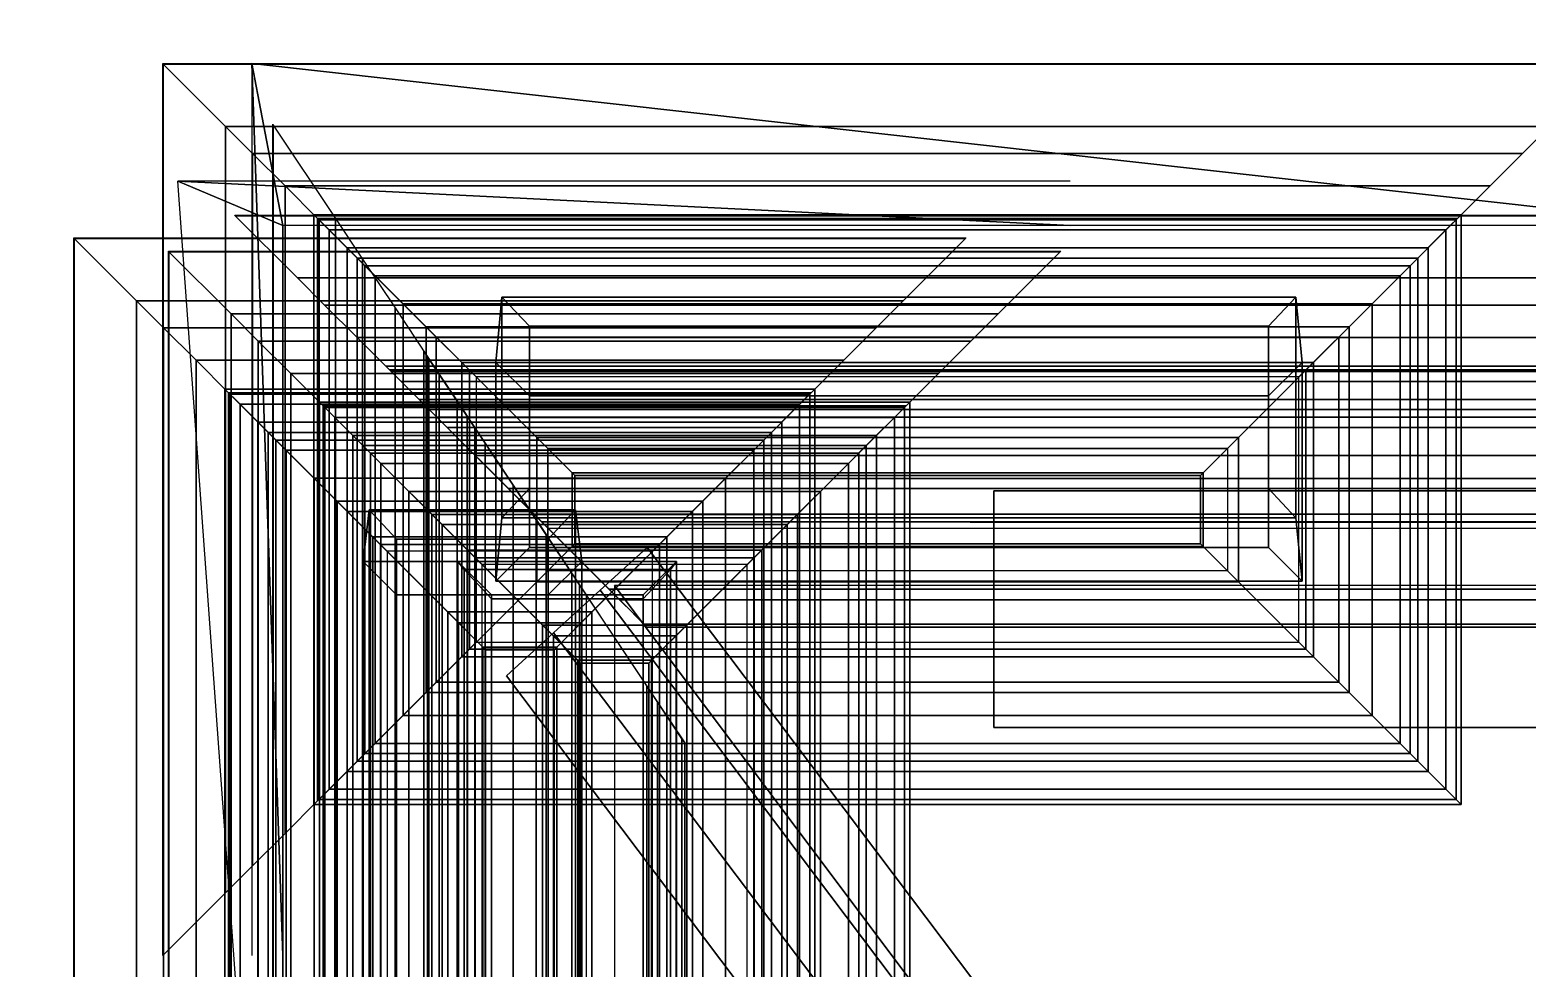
# Model space of a CAD drawing. Extents: x -152 to 154, y -106 to 95.
# Drawn here: x -132.67 to -116.87, y 65.96 to 75.86 of the extents above; entities that cross this region are included whole.
import ezdxf

# ---------------------------------------------------------------- set-up
doc = ezdxf.new("R2010")
doc.units = 0
for name, color, linetype in [('GROUND1', 253, 'CONTINUOUS'), ('ROOF1', 37, 'CONTINUOUS'), ('ROOF2', 59, 'CONTINUOUS'), ('WALL', 254, 'CONTINUOUS'), ('WALLBASE', 250, 'CONTINUOUS'), ('WALLCOV', 37, 'CONTINUOUS'), ('WALLVERS', 37, 'CONTINUOUS'), ('WALLVERT', 37, 'CONTINUOUS')]:
    doc.layers.add(name, color=color, linetype=linetype)

msp = doc.modelspace()

# ---------------------------------------------------------------- linework, layer by layer
at = {"layer": 'GROUND1', "invisible_edges": 8}
for points in [[(-151.5, 95, -0.075062), (-151.5, -80, -0.075062), (153.5, 95, -0.075062)], [(-151.5, -80, -0.075062), (-56.949997, -80, -0.075062), (153.5, 95, -0.075062)]]:
    msp.add_3dface(points, dxfattribs=at)
at = {"layer": 'ROOF1'}
for points in [[(-81.527527, 10, 135.704529), (0.5, 10, 135.704529), (0.5, 70, 105.704536), (-126.5, 70, 105.704536)], [(-126.5, 70, 105.704536), (-126.5, 10, 105.704536), (-126.5, -52, 105.704536), (-81.527527, 10, 135.704529)]]:
    msp.add_3dface(points, dxfattribs=at)
at = {"layer": 'ROOF2'}
for points in [[(132.100006, -55.5, 107.236023), (132.100006, 73.800003, 107.236023), (-130, 73.800003, 107.236023), (-130, -55.5, 107.236023)], [(-81.333733, 9.811211, 135.787766), (-80.848633, 10.275219, 135.787766), (-126.156631, 70.400963, 105.287766), (-126.651321, 69.949677, 105.287766)], [(-80.848633, 10.275219, 134.800003), (-126.156631, 70.400963, 104.300003), (-126.156631, 70.400963, 105.287766), (-80.848633, 10.275219, 135.787766)], [(-81.818832, 9.347198, 136.77771), (-81.33374, 9.811207, 136.77771), (-126.651321, 69.949677, 106.277718), (-127.146004, 69.498383, 106.277718)], [(-81.333733, 9.811211, 135.787766), (-126.651321, 69.949677, 105.287766), (-126.651321, 69.949677, 106.277718), (-81.33374, 9.811207, 136.77771)], [(-82.30394, 8.88319, 135.787766), (-81.81884, 9.347198, 135.787766), (-127.146004, 69.498383, 105.287766), (-127.640686, 69.047089, 105.287766)], [(-127.146004, 69.498383, 105.287766), (-81.81884, 9.347198, 135.787766), (-81.818832, 9.347198, 136.77771), (-127.146004, 69.498383, 106.277718)], [(-82.30394, 8.88319, 135.787766), (-127.640686, 69.047089, 105.287766), (-127.640686, 69.047089, 104.300003), (-82.30394, 8.88319, 134.800003)]]:
    msp.add_3dface(points, dxfattribs=at)
at = {"layer": 'WALL', "invisible_edges": 8}
for points in [[(-106.650002, 70.668549, 87.199997), (-122.75, 70.668549, 100), (-100.25, 70.668549, 100)], [(-116.25, 70.668549, 87.199997), (-122.75, 70.668549, 100), (-106.650002, 70.668549, 87.199997)], [(-116.25, 70.668549, 60.800003), (-122.75, 70.668549, 100), (-116.25, 70.668549, 87.199997)], [(-122.75, 70.668549, 55), (-116.25, 70.668549, 60.800003), (-100.25, 70.668549, 55)], [(-122.75, 70.668549, 55), (-122.75, 70.668549, 100), (-116.25, 70.668549, 60.800003)], [(-106.650002, 70.668549, 50.200001), (-122.75, 70.668549, 55), (-100.25, 70.668549, 55)], [(-116.25, 70.668549, 50.200001), (-122.75, 70.668549, 55), (-106.650002, 70.668549, 50.200001)], [(-116.25, 70.668549, 23.800003), (-122.75, 70.668549, 55), (-116.25, 70.668549, 50.200001)], [(-122.75, 70.668549, 19), (-116.25, 70.668549, 23.800003), (-100.25, 70.668549, 19)], [(-122.75, 70.668549, 19), (-122.75, 70.668549, 55), (-116.25, 70.668549, 23.800003)]]:
    msp.add_3dface(points, dxfattribs=at)
at = {"layer": 'WALLBASE', "invisible_edges": 8}
for points in [[(-106.650002, 70.668549, 16.700001), (-122.75, 70.668549, 19), (-100.25, 70.668549, 19)], [(-116.25, 70.668549, 16.700001), (-122.75, 70.668549, 19), (-106.650002, 70.668549, 16.700001)], [(-116.25, 70.668549, 5.300003), (-122.75, 70.668549, 19), (-116.25, 70.668549, 16.700001)], [(-122.75, 70.668549, -0.5), (-116.25, 70.668549, 5.300003), (-100.25, 70.668549, -0.5)], [(-122.75, 70.668549, -0.5), (-122.75, 70.668549, 19), (-116.25, 70.668549, 5.300003)]]:
    msp.add_3dface(points, dxfattribs=at)
at = {"layer": 'WALLCOV'}
for points in [[(-131.262222, 66.097786, 106.785728), (-131.267181, 66.092827, 107.244904), (-131.267181, 75.507179, 107.244904), (-131.262222, 75.50222, 106.785728)], [(-131.262222, 75.50222, 106.785728), (-131.267181, 75.507179, 107.244904), (-115.972824, 75.507179, 107.244904), (-115.977776, 75.50222, 106.785728)], [(-130.605331, 66.754669, 106.677689), (-131.262222, 66.097786, 106.785728), (-131.262222, 75.50222, 106.785728), (-130.605331, 74.845329, 106.677689)], [(-130.605331, 74.845329, 106.677689), (-131.262222, 75.50222, 106.785728), (-115.977776, 75.50222, 106.785728), (-116.634666, 74.845329, 106.677689)], [(-130.319733, 67.040276, 106.434586), (-130.605331, 66.754669, 106.677689), (-130.605331, 74.845329, 106.677689), (-130.319733, 74.559723, 106.434586)], [(-130.319733, 74.559723, 106.434586), (-130.605331, 74.845329, 106.677689), (-116.634666, 74.845329, 106.677689), (-116.920273, 74.559723, 106.434586)], [(-130.102219, -55.402222, 106.785728), (-130.107178, -55.407181, 107.244904), (-130.107178, 74.866737, 107.244904), (-130.102219, 74.859291, 106.785728)], [(-129.445328, -54.745331, 106.677689), (-130.102219, -55.402222, 106.785728), (-130.102219, 74.859291, 106.785728), (-129.445328, 73.872772, 106.677689)], [(-129.977005, 67.383003, 106.029434), (-130.319733, 67.040276, 106.056442), (-130.319733, 74.559723, 106.056442), (-129.977005, 74.217003, 106.029434)], [(-130.319733, 67.040276, 106.056442), (-130.319733, 67.040276, 106.434586), (-130.319733, 74.559723, 106.434586), (-130.319733, 74.559723, 106.056442)], [(-129.977005, 74.217003, 106.029434), (-130.319733, 74.559723, 106.056442), (-116.920273, 74.559723, 106.056442), (-117.262993, 74.217003, 106.029434)], [(-130.319733, 74.559723, 106.056442), (-130.319733, 74.559723, 106.434586), (-116.920273, 74.559723, 106.434586), (-116.920273, 74.559723, 106.056442)], [(-129.634277, 67.725723, 105.273132), (-129.977005, 67.383003, 105.543243), (-129.977005, 74.217003, 105.543243), (-129.634277, 73.874275, 105.273132)], [(-129.977005, 67.383003, 105.543243), (-129.977005, 67.383003, 106.029434), (-129.977005, 74.217003, 106.029434), (-129.977005, 74.217003, 105.543243)], [(-129.634277, 73.874275, 105.273132), (-129.977005, 74.217003, 105.543243), (-117.262993, 74.217003, 105.543243), (-117.605721, 73.874275, 105.273132)], [(-129.977005, 74.217003, 105.543243), (-129.977005, 74.217003, 106.029434), (-117.262993, 74.217003, 106.029434), (-117.262993, 74.217003, 105.543243)], [(-130.502228, 73.902222, 106.785728), (-130.507172, 73.907181, 107.244904), (132.107178, 73.907181, 107.244904), (132.102219, 73.902222, 106.785728)], [(-129.845337, 73.245331, 106.677689), (-130.502228, 73.902222, 106.785728), (132.102219, 73.902222, 106.785728), (131.445328, 73.245331, 106.677689)], [(-129.027176, 68.332825, 99.524506), (-129.672958, 67.687042, 99.524506), (-129.672958, 73.912964, 99.524506), (-129.027176, 73.267174, 99.524506)], [(-129.672958, 67.687042, 99.524506), (-129.672958, 67.687042, 99.766678), (-129.672958, 73.912964, 99.766678), (-129.672958, 73.912964, 99.524506)], [(-129.672958, 67.687042, 99.766678), (-129.511505, 67.848488, 100.008842), (-129.511505, 73.751518, 100.008842), (-129.672958, 73.912964, 99.766678)], [(-129.027176, 73.267174, 99.524506), (-129.672958, 73.912964, 99.524506), (-117.567039, 73.912964, 99.524506), (-118.212822, 73.267174, 99.524506)], [(-129.672958, 73.912964, 99.524506), (-129.672958, 73.912964, 99.766678), (-117.567039, 73.912964, 99.766678), (-117.567039, 73.912964, 99.524506)], [(-129.672958, 73.912964, 99.766678), (-129.511505, 73.751518, 100.008842), (-117.728485, 73.751518, 100.008842), (-117.567039, 73.912964, 99.766678)], [(-127.206642, 70.153358, 105.219116), (-129.634277, 67.725723, 105.273132), (-129.634277, 73.874275, 105.273132), (-127.206642, 71.44664, 105.219116)], [(-127.206642, 71.44664, 105.219116), (-129.634277, 73.874275, 105.273132), (-117.605721, 73.874275, 105.273132), (-120.033356, 71.44664, 105.219116)], [(-129.323151, 68.036842, 100.789169), (-129.619141, 67.740852, 101.246597), (-129.619141, 73.859146, 101.246597), (-129.323151, 73.563164, 100.789169)], [(-129.619141, 67.740852, 101.246597), (-129.21553, 68.14447, 101.273506), (-129.21553, 73.455528, 101.273506), (-129.619141, 73.859146, 101.246597)], [(-129.323151, 73.563164, 100.789169), (-129.619141, 73.859146, 101.246597), (-117.62085, 73.859146, 101.246597), (-117.91684, 73.563164, 100.789169)], [(-129.619141, 73.859146, 101.246597), (-129.21553, 73.455528, 101.273506), (-118.024467, 73.455528, 101.273506), (-117.62085, 73.859146, 101.246597)], [(-129.159729, -54.459732, 106.434586), (-129.445328, -54.745331, 106.677689), (-129.445328, 73.872772, 106.677689), (-129.159729, 73.443848, 106.434586)], [(-118.212822, 73.267174, 99.524506), (-117.567039, 73.912964, 99.524506), (-117.567039, 67.687042, 99.524506), (-118.212822, 68.332825, 99.524506)], [(-117.62085, 73.859146, 101.246597), (-118.024467, 73.455528, 101.273506), (-118.024467, 68.14447, 101.273506), (-117.62085, 67.740852, 101.246597)], [(-117.91684, 73.563164, 100.789169), (-117.62085, 73.859146, 101.246597), (-117.62085, 67.740852, 101.246597), (-117.91684, 68.036842, 100.789169)], [(-117.567039, 73.912964, 99.766678), (-117.728485, 73.751518, 100.008842), (-117.728485, 67.848488, 100.008842), (-117.567039, 67.687042, 99.766678)], [(-117.567039, 73.912964, 99.524506), (-117.567039, 73.912964, 99.766678), (-117.567039, 67.687042, 99.766678), (-117.567039, 67.687042, 99.524506)], [(-132.202209, 58.377781, 106.785728), (-132.207169, 58.372826, 107.244904), (-132.207184, 73.667175, 107.244904), (-132.20224, 73.662216, 106.785728)], [(-132.20224, 73.662216, 106.785728), (-132.207184, 73.667175, 107.244904), (-122.792831, 73.667175, 107.244904), (-122.797783, 73.662216, 106.785728)], [(-131.545319, 59.034672, 106.677689), (-132.202209, 58.377781, 106.785728), (-132.20224, 73.662216, 106.785728), (-131.545349, 73.005325, 106.677689)], [(-131.545349, 73.005325, 106.677689), (-132.20224, 73.662216, 106.785728), (-122.797783, 73.662216, 106.785728), (-123.454674, 73.005325, 106.677689)], [(-129.511505, 67.848488, 100.008842), (-129.511505, 67.848488, 100.600815), (-129.511505, 73.751518, 100.600815), (-129.511505, 73.751518, 100.008842)], [(-129.511505, 67.848488, 100.600815), (-129.134811, 68.225197, 100.627716), (-129.134811, 73.374809, 100.627716), (-129.511505, 73.751518, 100.600815)], [(-129.511505, 73.751518, 100.008842), (-129.511505, 73.751518, 100.600815), (-117.728485, 73.751518, 100.600815), (-117.728485, 73.751518, 100.008842)], [(-129.511505, 73.751518, 100.600815), (-129.134811, 73.374809, 100.627716), (-118.105194, 73.374809, 100.627716), (-117.728485, 73.751518, 100.600815)], [(-117.728485, 73.751518, 100.600815), (-118.105194, 73.374809, 100.627716), (-118.105194, 68.225197, 100.627716), (-117.728485, 67.848488, 100.600815)], [(-117.728485, 73.751518, 100.008842), (-117.728485, 73.751518, 100.600815), (-117.728485, 67.848488, 100.600815), (-117.728485, 67.848488, 100.008842)], [(-131.20224, 58.237785, 106.785728), (-131.207199, 58.232834, 107.244904), (-131.207169, 73.527176, 107.244904), (-131.202209, 73.522224, 106.785728)], [(-131.202209, 73.522224, 106.785728), (-131.207169, 73.527176, 107.244904), (-121.792831, 73.527176, 107.244904), (-121.797791, 73.522224, 106.785728)], [(-130.545349, 58.894676, 106.677689), (-131.20224, 58.237785, 106.785728), (-131.202209, 73.522224, 106.785728), (-130.545319, 72.865334, 106.677689)], [(-130.545319, 72.865334, 106.677689), (-131.202209, 73.522224, 106.785728), (-121.797791, 73.522224, 106.785728), (-122.454681, 72.865334, 106.677689)], [(-129.134811, 68.225197, 100.627716), (-129.323151, 68.036842, 100.789169), (-129.323151, 73.563164, 100.789169), (-129.134811, 73.374809, 100.627716)], [(-129.134811, 73.374809, 100.627716), (-129.323151, 73.563164, 100.789169), (-117.91684, 73.563164, 100.789169), (-118.105194, 73.374809, 100.627716)], [(-129.21553, 68.14447, 101.273506), (-129.027176, 68.332825, 101.085152), (-129.027176, 73.267174, 101.085152), (-129.21553, 73.455528, 101.273506)], [(-129.21553, 73.455528, 101.273506), (-129.027176, 73.267174, 101.085152), (-118.212822, 73.267174, 101.085152), (-118.024467, 73.455528, 101.273506)], [(-118.024467, 73.455528, 101.273506), (-118.212822, 73.267174, 101.085152), (-118.212822, 68.332825, 101.085152), (-118.024467, 68.14447, 101.273506)], [(-118.105194, 73.374809, 100.627716), (-117.91684, 73.563164, 100.789169), (-117.91684, 68.036842, 100.789169), (-118.105194, 68.225197, 100.627716)], [(-128.817001, -54.117004, 106.029434), (-129.159729, -54.459732, 106.056442), (-129.159729, 73.443848, 106.056442), (-128.817001, 72.929146, 106.029434)], [(-129.159729, -54.459732, 106.056442), (-129.159729, -54.459732, 106.434586), (-129.159729, 73.443848, 106.434586), (-129.159729, 73.443848, 106.056442)], [(-129.559723, 72.959724, 106.434586), (-129.845337, 73.245331, 106.677689), (131.445328, 73.245331, 106.677689), (131.159729, 72.959724, 106.434586)], [(-128.731186, 68.628815, 100.035751), (-129.027176, 68.332825, 99.524506), (-129.027176, 73.267174, 99.524506), (-128.731186, 72.971191, 100.035751)], [(-129.027176, 68.332825, 101.085152), (-128.381393, 68.978615, 101.246597), (-128.381393, 72.621391, 101.246597), (-129.027176, 73.267174, 101.085152)], [(-128.731186, 72.971191, 100.035751), (-129.027176, 73.267174, 99.524506), (-118.212822, 73.267174, 99.524506), (-118.508804, 72.971191, 100.035751)], [(-129.027176, 73.267174, 101.085152), (-128.381393, 72.621391, 101.246597), (-118.858612, 72.621391, 101.246597), (-118.212822, 73.267174, 101.085152)], [(-118.212822, 73.267174, 101.085152), (-118.858612, 72.621391, 101.246597), (-118.858612, 68.978615, 101.246597), (-118.212822, 68.332825, 101.085152)], [(-118.508804, 72.971191, 100.035751), (-118.212822, 73.267174, 99.524506), (-118.212822, 68.332825, 99.524506), (-118.508804, 68.628815, 100.035751)], [(-131.25972, 59.320274, 106.434586), (-131.545319, 59.034672, 106.677689), (-131.545349, 73.005325, 106.677689), (-131.259735, 72.719719, 106.434586)], [(-131.259735, 72.719719, 106.434586), (-131.545349, 73.005325, 106.677689), (-123.454674, 73.005325, 106.677689), (-123.74028, 72.719719, 106.434586)], [(-130.259735, 59.180283, 106.434586), (-130.545349, 58.894676, 106.677689), (-130.545319, 72.865334, 106.677689), (-130.25972, 72.579727, 106.434586)], [(-130.25972, 72.579727, 106.434586), (-130.545319, 72.865334, 106.677689), (-122.454681, 72.865334, 106.677689), (-122.74028, 72.579727, 106.434586)], [(-129.21701, 72.617004, 106.029434), (-129.559723, 72.959724, 106.056442), (131.159729, 72.959724, 106.056442), (130.817001, 72.617004, 106.029434)], [(-129.559723, 72.959724, 106.056442), (-129.559723, 72.959724, 106.434586), (131.159729, 72.959724, 106.434586), (131.159729, 72.959724, 106.056442)], [(-128.474274, -53.774277, 105.273132), (-128.817001, -54.117004, 105.543243), (-128.817001, 72.929146, 105.543243), (-128.474274, 72.414436, 105.273132)], [(-128.817001, -54.117004, 105.543243), (-128.817001, -54.117004, 106.029434), (-128.817001, 72.929146, 106.029434), (-128.817001, 72.929146, 105.543243)], [(-127.959999, 69.400002, 100.1269), (-128.731186, 68.628815, 100.035751), (-128.731186, 72.971191, 100.035751), (-127.959999, 72.199997, 100.1269)], [(-127.959999, 72.199997, 100.1269), (-128.731186, 72.971191, 100.035751), (-118.508804, 72.971191, 100.035751), (-119.279999, 72.199997, 100.1269)], [(-119.279999, 72.199997, 100.1269), (-118.508804, 72.971191, 100.035751), (-118.508804, 68.628815, 100.035751), (-119.279999, 69.400002, 100.1269)], [(-130.916992, 59.663002, 106.029434), (-131.25972, 59.320274, 106.056442), (-131.259735, 72.719719, 106.056442), (-130.917023, 72.376999, 106.029434)], [(-131.25972, 59.320274, 106.056442), (-131.25972, 59.320274, 106.434586), (-131.259735, 72.719719, 106.434586), (-131.259735, 72.719719, 106.056442)], [(-130.917023, 72.376999, 106.029434), (-131.259735, 72.719719, 106.056442), (-123.74028, 72.719719, 106.056442), (-124.083008, 72.376999, 106.029434)], [(-131.259735, 72.719719, 106.056442), (-131.259735, 72.719719, 106.434586), (-123.74028, 72.719719, 106.434586), (-123.74028, 72.719719, 106.056442)], [(-128.031586, 69.328415, 102.591988), (-128.489014, 68.870979, 102.834152), (-128.489014, 72.729019, 102.834152), (-128.031586, 72.271591, 102.591988)], [(-128.489014, 68.870979, 102.834152), (-127.320885, 70.039116, 102.896202), (-127.320885, 71.560883, 102.896202), (-128.489014, 72.729019, 102.834152)], [(-128.031586, 72.271591, 102.591988), (-128.489014, 72.729019, 102.834152), (-118.750977, 72.729019, 102.834152), (-119.208412, 72.271591, 102.591988)], [(-128.489014, 72.729019, 102.834152), (-127.320885, 71.560883, 102.896202), (-119.919113, 71.560883, 102.896202), (-118.750977, 72.729019, 102.834152)], [(-118.750977, 72.729019, 102.834152), (-119.919113, 71.560883, 102.896202), (-119.919113, 70.039116, 102.896202), (-118.750977, 68.870979, 102.834152)], [(-119.208412, 72.271591, 102.591988), (-118.750977, 72.729019, 102.834152), (-118.750977, 68.870979, 102.834152), (-119.208412, 69.328415, 102.591988)], [(-129.917023, 59.523003, 106.029434), (-130.259735, 59.180283, 106.056442), (-130.25972, 72.579727, 106.056442), (-129.916992, 72.237007, 106.029434)], [(-130.259735, 59.180283, 106.056442), (-130.259735, 59.180283, 106.434586), (-130.25972, 72.579727, 106.434586), (-130.25972, 72.579727, 106.056442)], [(-129.916992, 72.237007, 106.029434), (-130.25972, 72.579727, 106.056442), (-122.74028, 72.579727, 106.056442), (-123.083008, 72.237007, 106.029434)], [(-130.25972, 72.579727, 106.056442), (-130.25972, 72.579727, 106.434586), (-122.74028, 72.579727, 106.434586), (-122.74028, 72.579727, 106.056442)], [(-128.874268, 72.274277, 105.273132), (-129.21701, 72.617004, 105.543243), (130.817001, 72.617004, 105.543243), (130.474274, 72.274277, 105.273132)], [(-129.21701, 72.617004, 105.543243), (-129.21701, 72.617004, 106.029434), (130.817001, 72.617004, 106.029434), (130.817001, 72.617004, 105.543243)], [(-128.381393, 68.978615, 101.246597), (-128.112305, 69.247688, 101.085152), (-128.112305, 72.35231, 101.085152), (-128.381393, 72.621391, 101.246597)], [(-128.381393, 72.621391, 101.246597), (-128.112305, 72.35231, 101.085152), (-119.127686, 72.35231, 101.085152), (-118.858612, 72.621391, 101.246597)], [(-118.858612, 72.621391, 101.246597), (-119.127686, 72.35231, 101.085152), (-119.127686, 69.247688, 101.085152), (-118.858612, 68.978615, 101.246597)], [(-130.574265, 60.005726, 105.273132), (-130.916992, 59.663002, 105.543243), (-130.917023, 72.376999, 105.543243), (-130.57428, 72.034271, 105.273132)], [(-130.916992, 59.663002, 105.543243), (-130.916992, 59.663002, 106.029434), (-130.917023, 72.376999, 106.029434), (-130.917023, 72.376999, 105.543243)], [(-130.57428, 72.034271, 105.273132), (-130.917023, 72.376999, 105.543243), (-124.083008, 72.376999, 105.543243), (-124.425728, 72.034271, 105.273132)], [(-130.917023, 72.376999, 105.543243), (-130.917023, 72.376999, 106.029434), (-124.083008, 72.376999, 106.029434), (-124.083008, 72.376999, 105.543243)], [(-127.867172, -53.167175, 99.524506), (-128.51297, -53.812958, 99.524506), (-128.51297, 72.472534, 99.524506), (-127.867172, 71.502693, 99.524506)], [(-128.51297, -53.812958, 99.524506), (-128.51297, -53.812958, 99.766678), (-128.51297, 72.472534, 99.766678), (-128.51297, 72.472534, 99.524506)], [(-128.51297, -53.812958, 99.766678), (-128.351517, -53.65152, 100.008842), (-128.351517, 72.230072, 100.008842), (-128.51297, 72.472534, 99.766678)], [(-126.046646, -51.346649, 105.219116), (-128.474274, -53.774277, 105.273132), (-128.474274, 72.414436, 105.273132), (-126.046646, 68.768608, 105.219116)], [(-128.163162, -53.463165, 100.789169), (-128.459152, -53.75914, 101.246597), (-128.459152, 72.391716, 101.246597), (-128.163162, 71.947205, 100.789169)], [(-128.459152, -53.75914, 101.246597), (-128.055527, -53.35553, 101.273506), (-128.055527, 71.785561, 101.273506), (-128.459152, 72.391716, 101.246597)], [(-128.112305, 69.247688, 101.085152), (-128.031586, 69.328415, 102.591988), (-128.031586, 72.271591, 102.591988), (-128.112305, 72.35231, 101.085152)], [(-128.112305, 72.35231, 101.085152), (-128.031586, 72.271591, 102.591988), (-119.208412, 72.271591, 102.591988), (-119.127686, 72.35231, 101.085152)], [(-119.127686, 72.35231, 101.085152), (-119.208412, 72.271591, 102.591988), (-119.208412, 69.328415, 102.591988), (-119.127686, 69.247688, 101.085152)], [(-129.574295, 59.86573, 105.273132), (-129.917023, 59.523003, 105.543243), (-129.916992, 72.237007, 105.543243), (-129.574265, 71.894279, 105.273132)], [(-129.917023, 59.523003, 105.543243), (-129.917023, 59.523003, 106.029434), (-129.916992, 72.237007, 106.029434), (-129.916992, 72.237007, 105.543243)], [(-129.574265, 71.894279, 105.273132), (-129.916992, 72.237007, 105.543243), (-123.083008, 72.237007, 105.543243), (-123.425735, 71.894279, 105.273132)], [(-129.916992, 72.237007, 105.543243), (-129.916992, 72.237007, 106.029434), (-123.083008, 72.237007, 106.029434), (-123.083008, 72.237007, 105.543243)], [(-128.267181, 71.667175, 99.524506), (-128.912964, 72.312965, 99.524506), (130.51297, 72.312965, 99.524506), (129.867172, 71.667175, 99.524506)], [(-128.912964, 72.312965, 99.524506), (-128.912964, 72.312965, 99.766678), (130.51297, 72.312965, 99.766678), (130.51297, 72.312965, 99.524506)], [(-128.912964, 72.312965, 99.766678), (-128.751526, 72.15152, 100.008842), (130.351517, 72.15152, 100.008842), (130.51297, 72.312965, 99.766678)], [(-126.44664, 69.846642, 105.219116), (-128.874268, 72.274277, 105.273132), (130.474274, 72.274277, 105.273132), (128.046646, 69.846642, 105.219116)], [(-128.563171, 71.963165, 100.789169), (-128.859146, 72.259148, 101.246597), (130.459152, 72.259148, 101.246597), (130.163162, 71.963165, 100.789169)], [(-128.859146, 72.259148, 101.246597), (-128.455536, 71.85553, 101.273506), (130.055527, 71.85553, 101.273506), (130.459152, 72.259148, 101.246597)], [(-128.351517, -53.65152, 100.008842), (-128.351517, -53.65152, 100.600815), (-128.351517, 72.230072, 100.600815), (-128.351517, 72.230072, 100.008842)], [(-128.351517, -53.65152, 100.600815), (-127.974808, -53.274811, 100.627716), (-127.974808, 71.66433, 100.627716), (-128.351517, 72.230072, 100.600815)], [(-129.967163, 60.612823, 99.524506), (-130.612946, 59.967041, 99.524506), (-130.612976, 72.07296, 99.524506), (-129.967194, 71.42717, 99.524506)], [(-130.612946, 59.967041, 99.524506), (-130.612946, 59.967041, 99.766678), (-130.612976, 72.07296, 99.766678), (-130.612976, 72.07296, 99.524506)], [(-130.612946, 59.967041, 99.766678), (-130.451508, 60.128487, 100.008842), (-130.451538, 71.911514, 100.008842), (-130.612976, 72.07296, 99.766678)], [(-129.967194, 71.42717, 99.524506), (-130.612976, 72.07296, 99.524506), (-124.387039, 72.07296, 99.524506), (-125.032829, 71.42717, 99.524506)], [(-130.612976, 72.07296, 99.524506), (-130.612976, 72.07296, 99.766678), (-124.387039, 72.07296, 99.766678), (-124.387039, 72.07296, 99.524506)], [(-130.612976, 72.07296, 99.766678), (-130.451538, 71.911514, 100.008842), (-124.548492, 71.911514, 100.008842), (-124.387039, 72.07296, 99.766678)], [(-128.146637, 62.433357, 105.219116), (-130.574265, 60.005726, 105.273132), (-130.57428, 72.034271, 105.273132), (-128.146652, 69.606636, 105.219116)], [(-128.146652, 69.606636, 105.219116), (-130.57428, 72.034271, 105.273132), (-124.425728, 72.034271, 105.273132), (-126.853363, 69.606636, 105.219116)], [(-128.751526, 72.15152, 100.008842), (-128.751526, 72.15152, 100.600815), (130.351517, 72.15152, 100.600815), (130.351517, 72.15152, 100.008842)], [(-128.751526, 72.15152, 100.600815), (-128.374817, 71.774811, 100.627716), (129.974808, 71.774811, 100.627716), (130.351517, 72.15152, 100.600815)], [(-125.032829, 71.42717, 99.524506), (-124.387039, 72.07296, 99.524506), (-124.387039, 59.967041, 99.524506), (-125.032829, 60.612823, 99.524506)], [(-124.387039, 72.07296, 99.766678), (-124.548492, 71.911514, 100.008842), (-124.548492, 60.128487, 100.008842), (-124.387039, 59.967041, 99.766678)], [(-124.387039, 72.07296, 99.524506), (-124.387039, 72.07296, 99.766678), (-124.387039, 59.967041, 99.766678), (-124.387039, 59.967041, 99.524506)], [(-130.263153, 60.316841, 100.789169), (-130.559143, 60.020855, 101.246597), (-130.559158, 72.019142, 101.246597), (-130.263184, 71.72316, 100.789169)], [(-130.559143, 60.020855, 101.246597), (-130.155518, 60.424469, 101.273506), (-130.155548, 71.615524, 101.273506), (-130.559158, 72.019142, 101.246597)], [(-130.263184, 71.72316, 100.789169), (-130.559158, 72.019142, 101.246597), (-124.440857, 72.019142, 101.246597), (-124.736847, 71.72316, 100.789169)], [(-130.559158, 72.019142, 101.246597), (-130.155548, 71.615524, 101.273506), (-124.844475, 71.615524, 101.273506), (-124.440857, 72.019142, 101.246597)], [(-130.451508, 60.128487, 100.008842), (-130.451508, 60.128487, 100.600815), (-130.451538, 71.911514, 100.600815), (-130.451538, 71.911514, 100.008842)], [(-130.451508, 60.128487, 100.600815), (-130.074799, 60.505196, 100.627716), (-130.074829, 71.534805, 100.627716), (-130.451538, 71.911514, 100.600815)], [(-130.451538, 71.911514, 100.008842), (-130.451538, 71.911514, 100.600815), (-124.548492, 71.911514, 100.600815), (-124.548492, 71.911514, 100.008842)], [(-130.451538, 71.911514, 100.600815), (-130.074829, 71.534805, 100.627716), (-124.925201, 71.534805, 100.627716), (-124.548492, 71.911514, 100.600815)], [(-128.967194, 60.472832, 99.524506), (-129.612976, 59.827049, 99.524506), (-129.612961, 71.932961, 99.524506), (-128.967163, 71.287178, 99.524506)], [(-129.612976, 59.827049, 99.524506), (-129.612976, 59.827049, 99.766678), (-129.612961, 71.932961, 99.766678), (-129.612961, 71.932961, 99.524506)], [(-129.612976, 59.827049, 99.766678), (-129.451523, 59.988495, 100.008842), (-129.451508, 71.771515, 100.008842), (-129.612961, 71.932961, 99.766678)], [(-128.967163, 71.287178, 99.524506), (-129.612961, 71.932961, 99.524506), (-123.387039, 71.932961, 99.524506), (-124.032837, 71.287178, 99.524506)], [(-129.612961, 71.932961, 99.524506), (-129.612961, 71.932961, 99.766678), (-123.387039, 71.932961, 99.766678), (-123.387039, 71.932961, 99.524506)], [(-129.612961, 71.932961, 99.766678), (-129.451508, 71.771515, 100.008842), (-123.548492, 71.771515, 100.008842), (-123.387039, 71.932961, 99.766678)], [(-127.146652, 62.293365, 105.219116), (-129.574295, 59.86573, 105.273132), (-129.574265, 71.894279, 105.273132), (-127.146637, 69.466644, 105.219116)], [(-127.146637, 69.466644, 105.219116), (-129.574265, 71.894279, 105.273132), (-123.425735, 71.894279, 105.273132), (-125.853363, 69.466644, 105.219116)], [(-129.263168, 60.176849, 100.789169), (-129.559158, 59.880859, 101.246597), (-129.559143, 71.87915, 101.246597), (-129.263153, 71.58316, 100.789169)], [(-129.559158, 59.880859, 101.246597), (-129.155548, 60.284477, 101.273506), (-129.155518, 71.475533, 101.273506), (-129.559143, 71.87915, 101.246597)], [(-129.263153, 71.58316, 100.789169), (-129.559143, 71.87915, 101.246597), (-123.440857, 71.87915, 101.246597), (-123.736847, 71.58316, 100.789169)], [(-129.559143, 71.87915, 101.246597), (-129.155518, 71.475533, 101.273506), (-123.844482, 71.475533, 101.273506), (-123.440857, 71.87915, 101.246597)], [(-128.374817, 71.774811, 100.627716), (-128.563171, 71.963165, 100.789169), (130.163162, 71.963165, 100.789169), (129.974808, 71.774811, 100.627716)], [(-127.974808, -53.274811, 100.627716), (-128.163162, -53.463165, 100.789169), (-128.163162, 71.947205, 100.789169), (-127.974808, 71.66433, 100.627716)], [(-124.548492, 71.911514, 100.600815), (-124.925201, 71.534805, 100.627716), (-124.925201, 60.505196, 100.627716), (-124.548492, 60.128487, 100.600815)], [(-124.440857, 72.019142, 101.246597), (-124.844475, 71.615524, 101.273506), (-124.844475, 60.424469, 101.273506), (-124.440857, 60.020855, 101.246597)], [(-124.736847, 71.72316, 100.789169), (-124.440857, 72.019142, 101.246597), (-124.440857, 60.020855, 101.246597), (-124.736847, 60.316841, 100.789169)], [(-124.548492, 71.911514, 100.008842), (-124.548492, 71.911514, 100.600815), (-124.548492, 60.128487, 100.600815), (-124.548492, 60.128487, 100.008842)], [(-124.032837, 71.287178, 99.524506), (-123.387039, 71.932961, 99.524506), (-123.387039, 59.827049, 99.524506), (-124.032837, 60.472832, 99.524506)], [(-123.440857, 71.87915, 101.246597), (-123.844482, 71.475533, 101.273506), (-123.844482, 60.284477, 101.273506), (-123.440857, 59.880859, 101.246597)], [(-123.736847, 71.58316, 100.789169), (-123.440857, 71.87915, 101.246597), (-123.440857, 59.880859, 101.246597), (-123.736847, 60.176849, 100.789169)], [(-123.387039, 71.932961, 99.766678), (-123.548492, 71.771515, 100.008842), (-123.548492, 59.988495, 100.008842), (-123.387039, 59.827049, 99.766678)], [(-123.387039, 71.932961, 99.524506), (-123.387039, 71.932961, 99.766678), (-123.387039, 59.827049, 99.766678), (-123.387039, 59.827049, 99.524506)], [(-130.074799, 60.505196, 100.627716), (-130.263153, 60.316841, 100.789169), (-130.263184, 71.72316, 100.789169), (-130.074829, 71.534805, 100.627716)], [(-130.074829, 71.534805, 100.627716), (-130.263184, 71.72316, 100.789169), (-124.736847, 71.72316, 100.789169), (-124.925201, 71.534805, 100.627716)], [(-129.451523, 59.988495, 100.008842), (-129.451523, 59.988495, 100.600815), (-129.451508, 71.771515, 100.600815), (-129.451508, 71.771515, 100.008842)], [(-129.451523, 59.988495, 100.600815), (-129.074814, 60.365204, 100.627716), (-129.074799, 71.394806, 100.627716), (-129.451508, 71.771515, 100.600815)], [(-129.451508, 71.771515, 100.008842), (-129.451508, 71.771515, 100.600815), (-123.548492, 71.771515, 100.600815), (-123.548492, 71.771515, 100.008842)], [(-129.451508, 71.771515, 100.600815), (-129.074799, 71.394806, 100.627716), (-123.925201, 71.394806, 100.627716), (-123.548492, 71.771515, 100.600815)], [(-128.455536, 71.85553, 101.273506), (-128.267181, 71.667175, 101.085152), (129.867172, 71.667175, 101.085152), (130.055527, 71.85553, 101.273506)], [(-128.055527, -53.35553, 101.273506), (-127.867172, -53.167175, 101.085152), (-127.867172, 71.502693, 101.085152), (-128.055527, 71.785561, 101.273506)], [(-124.925201, 71.534805, 100.627716), (-124.736847, 71.72316, 100.789169), (-124.736847, 60.316841, 100.789169), (-124.925201, 60.505196, 100.627716)], [(-123.548492, 71.771515, 100.600815), (-123.925201, 71.394806, 100.627716), (-123.925201, 60.365204, 100.627716), (-123.548492, 59.988495, 100.600815)], [(-123.548492, 71.771515, 100.008842), (-123.548492, 71.771515, 100.600815), (-123.548492, 59.988495, 100.600815), (-123.548492, 59.988495, 100.008842)], [(-130.155518, 60.424469, 101.273506), (-129.967163, 60.612823, 101.085152), (-129.967194, 71.42717, 101.085152), (-130.155548, 71.615524, 101.273506)], [(-130.155548, 71.615524, 101.273506), (-129.967194, 71.42717, 101.085152), (-125.032829, 71.42717, 101.085152), (-124.844475, 71.615524, 101.273506)], [(-129.074814, 60.365204, 100.627716), (-129.263168, 60.176849, 100.789169), (-129.263153, 71.58316, 100.789169), (-129.074799, 71.394806, 100.627716)], [(-129.074799, 71.394806, 100.627716), (-129.263153, 71.58316, 100.789169), (-123.736847, 71.58316, 100.789169), (-123.925201, 71.394806, 100.627716)], [(-127.971191, 71.371193, 100.035751), (-128.267181, 71.667175, 99.524506), (129.867172, 71.667175, 99.524506), (129.571198, 71.371193, 100.035751)], [(-128.267181, 71.667175, 101.085152), (-127.621391, 71.021393, 101.246597), (129.22139, 71.021393, 101.246597), (129.867172, 71.667175, 101.085152)], [(-127.320885, 70.039116, 102.896202), (-126.9496, 70.4104, 103.112289), (-126.9496, 71.189598, 103.112289), (-127.320885, 71.560883, 102.896202)], [(-127.320885, 71.560883, 102.896202), (-126.9496, 71.189598, 103.112289), (-120.290398, 71.189598, 103.112289), (-119.919113, 71.560883, 102.896202)], [(-124.844475, 71.615524, 101.273506), (-125.032829, 71.42717, 101.085152), (-125.032829, 60.612823, 101.085152), (-124.844475, 60.424469, 101.273506)], [(-123.925201, 71.394806, 100.627716), (-123.736847, 71.58316, 100.789169), (-123.736847, 60.176849, 100.789169), (-123.925201, 60.365204, 100.627716)], [(-119.919113, 71.560883, 102.896202), (-120.290398, 71.189598, 103.112289), (-120.290398, 70.4104, 103.112289), (-119.919113, 70.039116, 102.896202)], [(-129.671188, 60.90881, 100.035751), (-129.967163, 60.612823, 99.524506), (-129.967194, 71.42717, 99.524506), (-129.671204, 71.131187, 100.035751)], [(-129.967163, 60.612823, 101.085152), (-129.321381, 61.258614, 101.246597), (-129.321396, 70.781387, 101.246597), (-129.967194, 71.42717, 101.085152)], [(-129.671204, 71.131187, 100.035751), (-129.967194, 71.42717, 99.524506), (-125.032829, 71.42717, 99.524506), (-125.328812, 71.131187, 100.035751)], [(-129.967194, 71.42717, 101.085152), (-129.321396, 70.781387, 101.246597), (-125.678619, 70.781387, 101.246597), (-125.032829, 71.42717, 101.085152)], [(-129.155548, 60.284477, 101.273506), (-128.967194, 60.472832, 101.085152), (-128.967163, 71.287178, 101.085152), (-129.155518, 71.475533, 101.273506)], [(-129.155518, 71.475533, 101.273506), (-128.967163, 71.287178, 101.085152), (-124.032837, 71.287178, 101.085152), (-123.844482, 71.475533, 101.273506)], [(-127.571198, -52.871185, 100.035751), (-127.867172, -53.167175, 99.524506), (-127.867172, 71.502693, 99.524506), (-127.571198, 71.058182, 100.035751)], [(-127.867172, -53.167175, 101.085152), (-127.22139, -52.521393, 101.246597), (-127.22139, 70.532845, 101.246597), (-127.867172, 71.502693, 101.085152)], [(-126.921036, 70.438965, 104.949005), (-127.206642, 70.153358, 105.219116), (-127.206642, 71.44664, 105.219116), (-126.921036, 71.161041, 104.949005)], [(-126.921036, 71.161041, 104.949005), (-127.206642, 71.44664, 105.219116), (-120.033356, 71.44664, 105.219116), (-120.318962, 71.161041, 104.949005)], [(-125.032829, 71.42717, 101.085152), (-125.678619, 70.781387, 101.246597), (-125.678619, 61.258614, 101.246597), (-125.032829, 60.612823, 101.085152)], [(-125.328812, 71.131187, 100.035751), (-125.032829, 71.42717, 99.524506), (-125.032829, 60.612823, 99.524506), (-125.328812, 60.90881, 100.035751)], [(-123.844482, 71.475533, 101.273506), (-124.032837, 71.287178, 101.085152), (-124.032837, 60.472832, 101.085152), (-123.844482, 60.284477, 101.273506)], [(-120.318962, 71.161041, 104.949005), (-120.033356, 71.44664, 105.219116), (-120.033356, 70.153358, 105.219116), (-120.318962, 70.438965, 104.949005)], [(-128.671204, 60.768814, 100.035751), (-128.967194, 60.472832, 99.524506), (-128.967163, 71.287178, 99.524506), (-128.671188, 70.991196, 100.035751)], [(-128.967194, 60.472832, 101.085152), (-128.321396, 61.118614, 101.246597), (-128.321381, 70.641396, 101.246597), (-128.967163, 71.287178, 101.085152)], [(-128.671188, 70.991196, 100.035751), (-128.967163, 71.287178, 99.524506), (-124.032837, 71.287178, 99.524506), (-124.328812, 70.991196, 100.035751)], [(-128.967163, 71.287178, 101.085152), (-128.321381, 70.641396, 101.246597), (-124.678619, 70.641396, 101.246597), (-124.032837, 71.287178, 101.085152)], [(-127.199997, 70.599998, 100.1269), (-127.971191, 71.371193, 100.035751), (129.571198, 71.371193, 100.035751), (128.800003, 70.599998, 100.1269)], [(-124.032837, 71.287178, 101.085152), (-124.678619, 70.641396, 101.246597), (-124.678619, 61.118614, 101.246597), (-124.032837, 60.472832, 101.085152)], [(-124.328812, 70.991196, 100.035751), (-124.032837, 71.287178, 99.524506), (-124.032837, 60.472832, 99.524506), (-124.328812, 60.768814, 100.035751)], [(-128.899994, 61.68, 100.1269), (-129.671188, 60.90881, 100.035751), (-129.671204, 71.131187, 100.035751), (-128.900009, 70.359993, 100.1269)], [(-128.900009, 70.359993, 100.1269), (-129.671204, 71.131187, 100.035751), (-125.328812, 71.131187, 100.035751), (-126.100006, 70.359993, 100.1269)], [(-127.271591, 70.671593, 102.591988), (-127.729019, 71.129021, 102.834152), (129.329025, 71.129021, 102.834152), (128.871597, 70.671593, 102.591988)], [(-127.729019, 71.129021, 102.834152), (-126.560883, 69.960884, 102.896202), (128.160889, 69.960884, 102.896202), (129.329025, 71.129021, 102.834152)], [(-126.9496, 70.4104, 103.112289), (-126.921036, 70.438965, 104.949005), (-126.921036, 71.161041, 104.949005), (-126.9496, 71.189598, 103.112289)], [(-126.9496, 71.189598, 103.112289), (-126.921036, 71.161041, 104.949005), (-120.318962, 71.161041, 104.949005), (-120.290398, 71.189598, 103.112289)], [(-126.100006, 70.359993, 100.1269), (-125.328812, 71.131187, 100.035751), (-125.328812, 60.90881, 100.035751), (-126.100006, 61.68, 100.1269)], [(-120.290398, 71.189598, 103.112289), (-120.318962, 71.161041, 104.949005), (-120.318962, 70.438965, 104.949005), (-120.290398, 70.4104, 103.112289)], [(-127.900009, 61.540009, 100.1269), (-128.671204, 60.768814, 100.035751), (-128.671188, 70.991196, 100.035751), (-127.899994, 70.220001, 100.1269)], [(-127.899994, 70.220001, 100.1269), (-128.671188, 70.991196, 100.035751), (-124.328812, 70.991196, 100.035751), (-125.100006, 70.220001, 100.1269)], [(-127.621391, 71.021393, 101.246597), (-127.35231, 70.752312, 101.085152), (128.952316, 70.752312, 101.085152), (129.22139, 71.021393, 101.246597)], [(-126.800003, -52.100006, 100.1269), (-127.571198, -52.871185, 100.035751), (-127.571198, 71.058182, 100.035751), (-126.800003, 69.900002, 100.1269)], [(-125.100006, 70.220001, 100.1269), (-124.328812, 70.991196, 100.035751), (-124.328812, 60.768814, 100.035751), (-125.100006, 61.540009, 100.1269)], [(-128.971588, 61.608414, 102.591988), (-129.429016, 61.150982, 102.834152), (-129.429031, 70.889015, 102.834152), (-128.971603, 70.431587, 102.591988)], [(-129.429016, 61.150982, 102.834152), (-128.26088, 62.319118, 102.896202), (-128.260895, 69.720879, 102.896202), (-129.429031, 70.889015, 102.834152)], [(-128.971603, 70.431587, 102.591988), (-129.429031, 70.889015, 102.834152), (-125.570984, 70.889015, 102.834152), (-126.028412, 70.431587, 102.591988)], [(-129.429031, 70.889015, 102.834152), (-128.260895, 69.720879, 102.896202), (-126.73912, 69.720879, 102.896202), (-125.570984, 70.889015, 102.834152)], [(-129.321381, 61.258614, 101.246597), (-129.052307, 61.527687, 101.085152), (-129.052322, 70.512306, 101.085152), (-129.321396, 70.781387, 101.246597)], [(-129.321396, 70.781387, 101.246597), (-129.052322, 70.512306, 101.085152), (-125.947693, 70.512306, 101.085152), (-125.678619, 70.781387, 101.246597)], [(-125.570984, 70.889015, 102.834152), (-126.73912, 69.720879, 102.896202), (-126.73912, 62.319118, 102.896202), (-125.570984, 61.150982, 102.834152)], [(-126.028412, 70.431587, 102.591988), (-125.570984, 70.889015, 102.834152), (-125.570984, 61.150982, 102.834152), (-126.028412, 61.608414, 102.591988)], [(-125.678619, 70.781387, 101.246597), (-125.947693, 70.512306, 101.085152), (-125.947693, 61.527687, 101.085152), (-125.678619, 61.258614, 101.246597)], [(-127.971603, 61.468422, 102.591988), (-128.429031, 61.010986, 102.834152), (-128.429016, 70.749023, 102.834152), (-127.971588, 70.291588, 102.591988)], [(-128.429031, 61.010986, 102.834152), (-127.260895, 62.179123, 102.896202), (-127.26088, 69.580887, 102.896202), (-128.429016, 70.749023, 102.834152)], [(-127.971588, 70.291588, 102.591988), (-128.429016, 70.749023, 102.834152), (-124.570984, 70.749023, 102.834152), (-125.028412, 70.291588, 102.591988)], [(-128.429016, 70.749023, 102.834152), (-127.26088, 69.580887, 102.896202), (-125.73912, 69.580887, 102.896202), (-124.570984, 70.749023, 102.834152)], [(-128.321396, 61.118614, 101.246597), (-128.052322, 61.387695, 101.085152), (-128.052307, 70.372314, 101.085152), (-128.321381, 70.641396, 101.246597)], [(-128.321381, 70.641396, 101.246597), (-128.052307, 70.372314, 101.085152), (-124.947693, 70.372314, 101.085152), (-124.678619, 70.641396, 101.246597)], [(-127.35231, 70.752312, 101.085152), (-127.271591, 70.671593, 102.591988), (128.871597, 70.671593, 102.591988), (128.952316, 70.752312, 101.085152)], [(-126.871597, -52.171585, 102.591988), (-127.329025, -52.629028, 102.834152), (-127.329025, 70.694489, 102.834152), (-126.871597, 70.007515, 102.591988)], [(-127.329025, -52.629028, 102.834152), (-126.160889, -51.460892, 102.896202), (-126.160889, 68.940178, 102.896202), (-127.329025, 70.694489, 102.834152)], [(-124.570984, 70.749023, 102.834152), (-125.73912, 69.580887, 102.896202), (-125.73912, 62.179123, 102.896202), (-124.570984, 61.010986, 102.834152)], [(-125.028412, 70.291588, 102.591988), (-124.570984, 70.749023, 102.834152), (-124.570984, 61.010986, 102.834152), (-125.028412, 61.468422, 102.591988)], [(-124.678619, 70.641396, 101.246597), (-124.947693, 70.372314, 101.085152), (-124.947693, 61.387695, 101.085152), (-124.678619, 61.118614, 101.246597)], [(-129.052307, 61.527687, 101.085152), (-128.971588, 61.608414, 102.591988), (-128.971603, 70.431587, 102.591988), (-129.052322, 70.512306, 101.085152)], [(-129.052322, 70.512306, 101.085152), (-128.971603, 70.431587, 102.591988), (-126.028412, 70.431587, 102.591988), (-125.947693, 70.512306, 101.085152)], [(-127.22139, -52.521393, 101.246597), (-126.952316, -52.252319, 101.085152), (-126.952316, 70.128746, 101.085152), (-127.22139, 70.532845, 101.246597)], [(-125.947693, 70.512306, 101.085152), (-126.028412, 70.431587, 102.591988), (-126.028412, 61.608414, 102.591988), (-125.947693, 61.527687, 101.085152)], [(-128.052322, 61.387695, 101.085152), (-127.971603, 61.468422, 102.591988), (-127.971588, 70.291588, 102.591988), (-128.052307, 70.372314, 101.085152)], [(-128.052307, 70.372314, 101.085152), (-127.971588, 70.291588, 102.591988), (-125.028412, 70.291588, 102.591988), (-124.947693, 70.372314, 101.085152)], [(-119.919113, 70.039116, 102.896202), (-120.290398, 70.4104, 103.112289), (-126.9496, 70.4104, 103.112289), (-127.320885, 70.039116, 102.896202)], [(-120.318962, 70.438965, 104.949005), (-120.033356, 70.153358, 105.219116), (-127.206642, 70.153358, 105.219116), (-126.921036, 70.438965, 104.949005)], [(-120.290398, 70.4104, 103.112289), (-120.318962, 70.438965, 104.949005), (-126.921036, 70.438965, 104.949005), (-126.9496, 70.4104, 103.112289)], [(-124.947693, 70.372314, 101.085152), (-125.028412, 70.291588, 102.591988), (-125.028412, 61.468422, 102.591988), (-124.947693, 61.387695, 101.085152)], [(-118.750977, 68.870979, 102.834152), (-119.919113, 70.039116, 102.896202), (-127.320885, 70.039116, 102.896202), (-128.489014, 68.870979, 102.834152)], [(-126.952316, -52.252319, 101.085152), (-126.871597, -52.171585, 102.591988), (-126.871597, 70.007515, 102.591988), (-126.952316, 70.128746, 101.085152)], [(-126.560883, 69.960884, 102.896202), (-126.189598, 69.5896, 103.112289), (127.789597, 69.5896, 103.112289), (128.160889, 69.960884, 102.896202)], [(-126.161041, 69.561043, 104.949005), (-126.44664, 69.846642, 105.219116), (128.046646, 69.846642, 105.219116), (127.761047, 69.561043, 104.949005)], [(-128.26088, 62.319118, 102.896202), (-127.889595, 62.690403, 103.112289), (-127.88961, 69.349594, 103.112289), (-128.260895, 69.720879, 102.896202)], [(-128.260895, 69.720879, 102.896202), (-127.88961, 69.349594, 103.112289), (-127.110405, 69.349594, 103.112289), (-126.73912, 69.720879, 102.896202)], [(-126.73912, 69.720879, 102.896202), (-127.110405, 69.349594, 103.112289), (-127.110405, 62.690403, 103.112289), (-126.73912, 62.319118, 102.896202)], [(-127.861038, 62.718964, 104.949005), (-128.146637, 62.433357, 105.219116), (-128.146652, 69.606636, 105.219116), (-127.861046, 69.321037, 104.949005)], [(-127.861046, 69.321037, 104.949005), (-128.146652, 69.606636, 105.219116), (-126.853363, 69.606636, 105.219116), (-127.138969, 69.321037, 104.949005)], [(-127.260895, 62.179123, 102.896202), (-126.889603, 62.550407, 103.112289), (-126.889603, 69.209602, 103.112289), (-127.26088, 69.580887, 102.896202)], [(-127.26088, 69.580887, 102.896202), (-126.889603, 69.209602, 103.112289), (-126.110413, 69.209602, 103.112289), (-125.73912, 69.580887, 102.896202)], [(-127.138969, 69.321037, 104.949005), (-126.853363, 69.606636, 105.219116), (-126.853363, 62.433357, 105.219116), (-127.138969, 62.718964, 104.949005)], [(-126.189598, 69.5896, 103.112289), (-126.161041, 69.561043, 104.949005), (127.761047, 69.561043, 104.949005), (127.789597, 69.5896, 103.112289)], [(-125.73912, 69.580887, 102.896202), (-126.110413, 69.209602, 103.112289), (-126.110413, 62.550407, 103.112289), (-125.73912, 62.179123, 102.896202)], [(-119.279999, 69.400002, 100.1269), (-118.508804, 68.628815, 100.035751), (-128.731186, 68.628815, 100.035751), (-127.959999, 69.400002, 100.1269)], [(-127.889595, 62.690403, 103.112289), (-127.861038, 62.718964, 104.949005), (-127.861046, 69.321037, 104.949005), (-127.88961, 69.349594, 103.112289)], [(-127.88961, 69.349594, 103.112289), (-127.861046, 69.321037, 104.949005), (-127.138969, 69.321037, 104.949005), (-127.110405, 69.349594, 103.112289)], [(-126.861053, 62.578972, 104.949005), (-127.146652, 62.293365, 105.219116), (-127.146637, 69.466644, 105.219116), (-126.861038, 69.181038, 104.949005)], [(-126.861038, 69.181038, 104.949005), (-127.146637, 69.466644, 105.219116), (-125.853363, 69.466644, 105.219116), (-126.138962, 69.181038, 104.949005)], [(-127.110405, 69.349594, 103.112289), (-127.138969, 69.321037, 104.949005), (-127.138969, 62.718964, 104.949005), (-127.110405, 62.690403, 103.112289)], [(-126.138962, 69.181038, 104.949005), (-125.853363, 69.466644, 105.219116), (-125.853363, 62.293365, 105.219116), (-126.138962, 62.578972, 104.949005)], [(-119.208412, 69.328415, 102.591988), (-118.750977, 68.870979, 102.834152), (-128.489014, 68.870979, 102.834152), (-128.031586, 69.328415, 102.591988)], [(-118.858612, 68.978615, 101.246597), (-119.127686, 69.247688, 101.085152), (-128.112305, 69.247688, 101.085152), (-128.381393, 68.978615, 101.246597)], [(-119.127686, 69.247688, 101.085152), (-119.208412, 69.328415, 102.591988), (-128.031586, 69.328415, 102.591988), (-128.112305, 69.247688, 101.085152)], [(-126.889603, 69.209602, 103.112289), (-126.861038, 69.181038, 104.949005), (-126.138962, 69.181038, 104.949005), (-126.110413, 69.209602, 103.112289)], [(-126.889603, 62.550407, 103.112289), (-126.861053, 62.578972, 104.949005), (-126.861038, 69.181038, 104.949005), (-126.889603, 69.209602, 103.112289)], [(-126.110413, 69.209602, 103.112289), (-126.138962, 69.181038, 104.949005), (-126.138962, 62.578972, 104.949005), (-126.110413, 62.550407, 103.112289)], [(-118.212822, 68.332825, 101.085152), (-118.858612, 68.978615, 101.246597), (-128.381393, 68.978615, 101.246597), (-129.027176, 68.332825, 101.085152)], [(-126.160889, -51.460892, 102.896202), (-125.789597, -51.0896, 103.112289), (-125.789597, 68.382576, 103.112289), (-126.160889, 68.940178, 102.896202)], [(-125.761047, -51.061035, 104.949005), (-126.046646, -51.346649, 105.219116), (-126.046646, 68.768608, 105.219116), (-125.761047, 68.339684, 104.949005)], [(-118.508804, 68.628815, 100.035751), (-118.212822, 68.332825, 99.524506), (-129.027176, 68.332825, 99.524506), (-128.731186, 68.628815, 100.035751)], [(-118.212822, 68.332825, 99.524506), (-117.567039, 67.687042, 99.524506), (-129.672958, 67.687042, 99.524506), (-129.027176, 68.332825, 99.524506)], [(-118.024467, 68.14447, 101.273506), (-118.212822, 68.332825, 101.085152), (-129.027176, 68.332825, 101.085152), (-129.21553, 68.14447, 101.273506)], [(-125.789597, -51.0896, 103.112289), (-125.761047, -51.061035, 104.949005), (-125.761047, 68.339684, 104.949005), (-125.789597, 68.382576, 103.112289)], [(-117.62085, 67.740852, 101.246597), (-118.024467, 68.14447, 101.273506), (-129.21553, 68.14447, 101.273506), (-129.619141, 67.740852, 101.246597)], [(-117.728485, 67.848488, 100.600815), (-118.105194, 68.225197, 100.627716), (-129.134811, 68.225197, 100.627716), (-129.511505, 67.848488, 100.600815)], [(-118.105194, 68.225197, 100.627716), (-117.91684, 68.036842, 100.789169), (-129.323151, 68.036842, 100.789169), (-129.134811, 68.225197, 100.627716)], [(-117.91684, 68.036842, 100.789169), (-117.62085, 67.740852, 101.246597), (-129.619141, 67.740852, 101.246597), (-129.323151, 68.036842, 100.789169)], [(-117.567039, 67.687042, 99.766678), (-117.728485, 67.848488, 100.008842), (-129.511505, 67.848488, 100.008842), (-129.672958, 67.687042, 99.766678)], [(-117.728485, 67.848488, 100.008842), (-117.728485, 67.848488, 100.600815), (-129.511505, 67.848488, 100.600815), (-129.511505, 67.848488, 100.008842)], [(-117.567039, 67.687042, 99.524506), (-117.567039, 67.687042, 99.766678), (-129.672958, 67.687042, 99.766678), (-129.672958, 67.687042, 99.524506)]]:
    msp.add_3dface(points, dxfattribs=at)
at = {"layer": 'WALLCOV', "invisible_edges": 8}
for points in [[(-130.327179, 75.507179, 107.244904), (-115.032829, 73.800003, 107.244904), (-115.032829, 75.507179, 107.244904)], [(-115.032829, 73.800003, 107.244904), (-130.327179, 75.507179, 107.244904), (-130, 73.800003, 107.244904)], [(-130, 73.800003, 107.244904), (-130.327179, 75.507179, 107.244904), (-130, 66.092827, 107.244904)], [(-130, 66.092827, 107.244904), (-130.327179, 75.507179, 107.244904), (-130.327179, 66.092827, 107.244904)], [(-131.107178, 58.972824, 107.244904), (-130, 58.972824, 107.244904), (-131.107208, 74.267174, 107.244904)], [(-130, 58.972824, 107.244904), (-130, 73.800003, 107.244904), (-131.107208, 74.267174, 107.244904)], [(-121.692833, 73.800003, 107.244904), (-131.107208, 74.267174, 107.244904), (-130, 73.800003, 107.244904)], [(-121.692833, 74.267174, 107.244904), (-131.107208, 74.267174, 107.244904), (-121.692833, 73.800003, 107.244904)]]:
    msp.add_3dface(points, dxfattribs=at)
at = {"layer": 'WALLVERS'}
for points in [[(-128.088684, 70.16687, -0.788673), (-128.153549, 70.25354, 5), (-125.84642, 70.25354, 5), (-125.911285, 70.16687, -0.788673)], [(-128.088684, 61.203117, -0.788673), (-128.153549, 61.746452, 5), (-128.153549, 70.25354, 5), (-128.088684, 70.16687, -0.788673)], [(-128.153549, 70.25354, 5), (-127.800003, 69.899994, 5), (-126.199966, 69.899994, 5), (-125.84642, 70.25354, 5)], [(-128.153549, 61.746452, 5), (-127.800003, 62.100006, 5), (-127.800003, 69.899994, 5), (-128.153549, 70.25354, 5)], [(-126.199966, 69.857986, -0.5), (-127.800003, 69.857986, -0.5), (-128.088684, 70.16687, -0.788673), (-125.911285, 70.16687, -0.788673)], [(-127.800003, 69.857986, -0.5), (-127.800003, 61.512001, -0.5), (-128.088684, 61.203117, -0.788673), (-128.088684, 70.16687, -0.788673)], [(-126.199966, 69.899994, 5), (-126.199966, 62.100006, 5), (-125.84642, 61.746452, 5), (-125.84642, 70.25354, 5)], [(-125.911285, 61.203117, -0.788673), (-126.199966, 61.512001, -0.5), (-126.199966, 69.857986, -0.5), (-125.911285, 70.16687, -0.788673)], [(-125.911285, 70.16687, -0.788673), (-125.84642, 70.25354, 5), (-125.84642, 61.746452, 5), (-125.911285, 61.203117, -0.788673)], [(-126.199966, 69.899994, 100), (-127.800003, 69.899994, 100), (-127.800003, 62.100006, 100), (-126.199966, 62.100006, 100)], [(-126.199966, 69.899994, 100), (-126.199966, 69.899994, 5), (-127.800003, 69.899994, 5), (-127.800003, 69.899994, 100)], [(-127.800003, 69.899994, 5), (-127.800003, 62.100006, 5), (-127.800003, 62.100006, 100), (-127.800003, 69.899994, 100)], [(-127.800003, 61.512001, -0.5), (-127.800003, 69.857986, -0.5), (-126.199966, 69.857986, -0.5), (-126.199966, 61.512001, -0.5)], [(-126.199966, 62.100006, 100), (-126.199966, 62.100006, 5), (-126.199966, 69.899994, 5), (-126.199966, 69.899994, 100)]]:
    msp.add_3dface(points, dxfattribs=at)
at = {"layer": 'WALLVERT'}
for points in [[(-127.688675, 70.714073, -0.788673), (-127.753555, 70.046402, 5), (-127.753555, 72.353554, 5), (-127.688675, 73.043884, -0.788673)], [(-127.688675, 73.043884, -0.788673), (-127.753555, 72.353554, 5), (-119.246445, 72.353554, 5), (-119.311325, 73.043884, -0.788673)], [(-127.688675, 73.043884, -0.788673), (-127.400002, 72.735001, -0.5), (-127.400002, 71.022957, -0.5), (-127.688675, 70.714073, -0.788673)], [(-119.599998, 72.735001, -0.5), (-127.400002, 72.735001, -0.5), (-127.688675, 73.043884, -0.788673), (-119.311325, 73.043884, -0.788673)], [(-119.599998, 71.022957, -0.5), (-119.599998, 72.735001, -0.5), (-119.311325, 73.043884, -0.788673), (-119.311325, 70.714073, -0.788673)], [(-119.311325, 73.043884, -0.788673), (-119.246445, 72.353554, 5), (-119.246445, 70.046402, 5), (-119.311325, 70.714073, -0.788673)], [(-127.400002, 72.735001, -0.5), (-119.599998, 72.735001, -0.5), (-119.599998, 71.022957, -0.5), (-127.400002, 71.022957, -0.5)], [(-127.400002, 70.399956, 5), (-127.400002, 72, 5), (-127.753555, 72.353554, 5), (-127.753555, 70.046402, 5)], [(-119.246445, 72.353554, 5), (-127.753555, 72.353554, 5), (-127.400002, 72, 5), (-119.599998, 72, 5)], [(-119.246445, 72.353554, 5), (-119.599998, 72, 5), (-119.599998, 70.399956, 5), (-119.246445, 70.046402, 5)], [(-119.599998, 70.399956, 100), (-119.599998, 72, 100), (-127.400002, 72, 100), (-127.400002, 70.399956, 100)], [(-127.400002, 72, 5), (-127.400002, 70.399956, 5), (-127.400002, 70.399956, 100), (-127.400002, 72, 100)], [(-119.599998, 72, 5), (-127.400002, 72, 5), (-127.400002, 72, 100), (-119.599998, 72, 100)], [(-119.599998, 70.399956, 100), (-119.599998, 70.399956, 5), (-119.599998, 72, 5), (-119.599998, 72, 100)], [(-127.688675, 70.714073, -0.788673), (-127.400002, 71.022957, -0.5), (-119.599998, 71.022957, -0.5), (-119.311325, 70.714073, -0.788673)], [(-122.5, 68.5, 22), (-122.5, 71, 22), (-122.5, 71, 19), (-122.5, 68.5, 19)], [(122.5, 68.5, 22), (122.5, 71, 22), (-122.5, 71, 22), (-122.5, 68.5, 22)], [(-122.5, 71, 19), (122.5, 71, 19), (122.5, 68.5, 19), (-122.5, 68.5, 19)], [(-122.5, 71, 22), (122.5, 71, 22), (122.5, 71, 19), (-122.5, 71, 19)], [(-129.088684, 70.796883, -0.788673), (-129.153564, 70.253548, 5), (-126.846413, 70.253548, 5), (-126.911293, 70.796883, -0.788673)], [(-129.088684, 61.83313, -0.788673), (-129.153564, 61.746456, 5), (-129.153564, 70.253548, 5), (-129.088684, 70.796883, -0.788673)], [(-127.199966, 70.487999, -0.5), (-128.800003, 70.487999, -0.5), (-129.088684, 70.796883, -0.788673), (-126.911293, 70.796883, -0.788673)], [(-129.088684, 70.796883, -0.788673), (-128.800003, 70.487999, -0.5), (-128.800003, 62.14201, -0.5), (-129.088684, 61.83313, -0.788673)], [(-127.199966, 62.14201, -0.5), (-127.199966, 70.487999, -0.5), (-126.911293, 70.796883, -0.788673), (-126.911293, 61.83313, -0.788673)], [(-126.911293, 70.796883, -0.788673), (-126.846413, 70.253548, 5), (-126.846413, 61.746456, 5), (-126.911293, 61.83313, -0.788673)], [(-119.311325, 70.714073, -0.788673), (-119.246445, 70.046402, 5), (-127.753555, 70.046402, 5), (-127.688675, 70.714073, -0.788673)], [(-127.199966, 62.14201, -0.5), (-128.800003, 62.14201, -0.5), (-128.800003, 70.487999, -0.5), (-127.199966, 70.487999, -0.5)], [(-119.599998, 70.399956, 5), (-127.400002, 70.399956, 5), (-127.753555, 70.046402, 5), (-119.246445, 70.046402, 5)], [(-127.400002, 70.399956, 100), (-127.400002, 70.399956, 5), (-119.599998, 70.399956, 5), (-119.599998, 70.399956, 100)], [(-126.846413, 70.253548, 5), (-129.153564, 70.253548, 5), (-128.800003, 69.899994, 5), (-127.199966, 69.899994, 5)], [(-128.800003, 62.10001, 5), (-128.800003, 69.899994, 5), (-129.153564, 70.253548, 5), (-129.153564, 61.746456, 5)], [(-126.846413, 70.253548, 5), (-127.199966, 69.899994, 5), (-127.199966, 62.10001, 5), (-126.846413, 61.746456, 5)], [(-128.800003, 69.899994, 100), (-128.800003, 62.10001, 100), (-127.199966, 62.10001, 100), (-127.199966, 69.899994, 100)], [(-127.199966, 69.899994, 100), (-127.199966, 69.899994, 5), (-128.800003, 69.899994, 5), (-128.800003, 69.899994, 100)], [(-128.800003, 69.899994, 100), (-128.800003, 69.899994, 5), (-128.800003, 62.10001, 5), (-128.800003, 62.10001, 100)], [(-127.199966, 62.10001, 5), (-127.199966, 69.899994, 5), (-127.199966, 69.899994, 100), (-127.199966, 62.10001, 100)], [(122.5, 68.5, 19), (122.5, 68.5, 22), (-122.5, 68.5, 22), (-122.5, 68.5, 19)]]:
    msp.add_3dface(points, dxfattribs=at)

doc.saveas('drawing.dxf')
